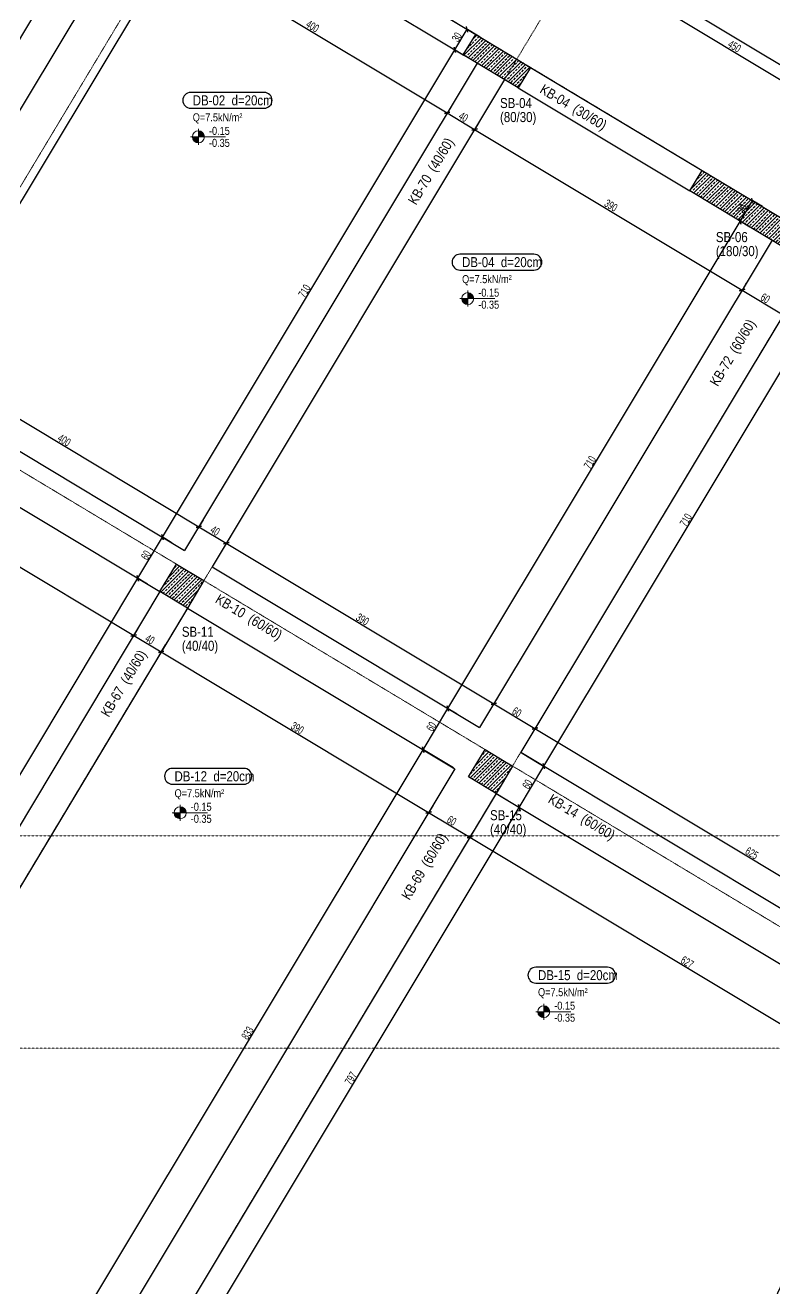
# Model space of a CAD drawing. Header units: millimetres. Extents: x -267 to 94375, y 6431 to 10838.
# Drawn here: x 62027 to 62964, y 7751 to 9330 of the extents above; entities that cross this region are included whole.
import ezdxf

# ---------------------------------------------------------------- set-up
doc = ezdxf.new("R2010")
doc.units = ezdxf.units.MM
doc.header["$LTSCALE"] = 0.0001
doc.linetypes.add('DASHED', pattern=[19.05, 12.7, -6.35])
for name, color, linetype, lineweight in [('AKS CIZGISI (BEYKENT)', 252, 'DASHED', 20), ('AKS OLCU (BEYKENT)', 200, 'Continuous', 20), ('DOSEME ISMI (BEYKENT)', 9, 'Continuous', 20), ('DOSEME PAFTA (BEYKENT)', 3, 'Continuous', 20), ('KIRIS (BEYKENT)', 2, 'Continuous', 30), ('KIRIS ISMI (BEYKENT)', 40, 'Continuous', 20), ('KOLON (BEYKENT)', 3, 'Continuous', 30), ('KOLON ISMI (BEYKENT)', 91, 'Continuous', 20), ('KOT CIZGI (BEYKENT)', 120, 'Continuous', 20), ('KOT YAZI (BEYKENT)', 7, 'Continuous', 20), ('OLCU (BEYKENT)', 14, 'Continuous', 20), ('TARAMA (BEYKENT)', 252, 'Continuous', 25), ('YAZI (BEYKENT)', 140, 'Continuous', 20)]:
    doc.layers.add(name, color=color, linetype=linetype, lineweight=lineweight)
doc.styles.add('DSMOLC-50', font='bahnschrift light condensed', dxfattribs={"width": 0.75, "height": 10})
doc.styles.add('KOT (BEYKENT)', font='')
doc.styles.add('YAZI (BEYKENT)', font='')
doc.styles.get('KOT (BEYKENT)').set_extended_font_data('Bahnschrift Light Condensed')
doc.styles.get('YAZI (BEYKENT)').set_extended_font_data('Bahnschrift Light Condensed')
doc.dimstyles.new('DSMOLC-50', dxfattribs={"dimtxt": 10, "dimasz": 5, "dimexe": 2, "dimexo": 2, "dimgap": 1, "dimtad": 1, "dimdec": 1, "dimrnd": 0.5, "dimzin": 12, "dimdsep": 46, "dimtxsty": 'DSMOLC-50', "dimblk": 'OBLIQUE', "dimblk1": 'OBLIQUE', "dimblk2": 'OBLIQUE', "dimcen": 0, "dimclrt": 7, "dimadec": 0, "dimazin": 0, "dimtfac": 1, "dimtdec": 4, "dimtix": 1, "dimtmove": 2, "dimatfit": 3, "dimfxl": 1, "dimtzin": 0, "dimarcsym": 0})
pattern_1 = [(45, (56234.0714, 6088.7264), (-4.4194174, 4.4194174), []), (45, (56238.491, 6088.7264), (-4.4194174, 4.4194174), [3.125, -1.5625])]

# ---------------------------------------------------------------- blocks, each defined once
blk = doc.blocks.new('_Oblique')
at = {"color": 0, "linetype": 'ByBlock', "lineweight": -2}
blk.add_line((-0.5, -0.5), (0.5, 0.5), dxfattribs=at)
blk = doc.blocks.new('*D1020')
at = {"layer": 'AKS OLCU (BEYKENT)', "color": 0, "lineweight": -2, "transparency": 16777216}
for p, q in [((62722.8, 9422.7), (62716.6, 9412.4)), ((62717.6, 9414.2), (63103.4, 9182.5)), ((63108.6, 9191.1), (63102.4, 9180.8))]:
    blk.add_line(p, q, dxfattribs=at)
at = {"layer": 'DEFPOINTS', "color": 0, "lineweight": -3, "transparency": 16777216}
for p in [(62723.8, 9424.4), (63109.6, 9192.8), (63103.4, 9182.5)]:
    blk.add_point(p, dxfattribs=at)
at = {"layer": 'AKS OLCU (BEYKENT)', "color": 0, "lineweight": -2, "transparency": 16777216, "xscale": 5, "yscale": 5, "zscale": 5}
for p, rotation in [((62717.6, 9414.2), 149.0195588067591), ((63103.4, 9182.5), 329.0195588067592)]:
    blk.add_blockref('_Oblique', p, dxfattribs=dict(at, rotation=rotation))
at = {"layer": 'AKS OLCU (BEYKENT)', "color": 7, "transparency": 16777216, "insert": (62913.7, 9303.6), "char_height": 10, "attachment_point": 5, "rotation": 329.0196, "style": 'DSMOLC-50'}
blk.add_mtext('450', dxfattribs=at)
blk = doc.blocks.new('*D1023')
at = {"layer": 'AKS OLCU (BEYKENT)', "color": 0, "lineweight": -2, "transparency": 16777216}
for p, q in [((61721.7, 10028.4), (61723.8, 10031.8)), ((61722.8, 10030.1), (64340.7, 8458.3)), ((64339.7, 8456.6), (64341.7, 8460))]:
    blk.add_line(p, q, dxfattribs=at)
at = {"layer": 'DEFPOINTS', "color": 0, "lineweight": -3, "transparency": 16777216}
for p in [(61720.7, 10026.7), (64338.6, 8454.9), (64340.7, 8458.3)]:
    blk.add_point(p, dxfattribs=at)
at = {"layer": 'AKS OLCU (BEYKENT)', "color": 0, "lineweight": -2, "transparency": 16777216, "xscale": 5, "yscale": 5, "zscale": 5}
for p, rotation in [((61722.8, 10030.1), 149.0195588067591), ((64340.7, 8458.3), 329.0195588067592)]:
    blk.add_blockref('_Oblique', p, dxfattribs=dict(at, rotation=rotation))
at = {"layer": 'AKS OLCU (BEYKENT)', "color": 7, "transparency": 16777216, "insert": (63034.9, 9249.5), "char_height": 10, "attachment_point": 5, "rotation": 329.0196, "style": 'DSMOLC-50'}
blk.add_mtext('3053.5', dxfattribs=at)
blk = doc.blocks.new('*D1246')
at = {"layer": 'DEFPOINTS', "color": 0, "transparency": 16777216}
for p in [(62217.9, 9436.6), (62554.6, 9220.4), (62560.8, 9230.7)]:
    blk.add_point(p, dxfattribs=at)
at = {"layer": 'OLCU (BEYKENT)', "color": 0, "lineweight": -2, "transparency": 16777216}
for p, q in [((62216.9, 9434.9), (62210.7, 9424.6)), ((62211.7, 9426.3), (62554.6, 9220.4)), ((62559.8, 9229), (62553.6, 9218.7))]:
    blk.add_line(p, q, dxfattribs=at)
at = {"layer": 'OLCU (BEYKENT)', "color": 0, "lineweight": -2, "transparency": 16777216, "xscale": 5, "yscale": 5, "zscale": 5}
for p, rotation in [((62211.7, 9426.3), 149.0196979856256), ((62554.6, 9220.4), 329.0196979856256)]:
    blk.add_blockref('_Oblique', p, dxfattribs=dict(at, rotation=rotation))
at = {"layer": 'OLCU (BEYKENT)', "color": 7, "transparency": 16777216, "insert": (62386.3, 9328.6), "char_height": 10, "attachment_point": 5, "rotation": 329.0197, "style": 'DSMOLC-50'}
blk.add_mtext('400', dxfattribs=at)
blk = doc.blocks.new('*D1247')
at = {"layer": 'DEFPOINTS', "color": 0, "transparency": 16777216}
for p in [(62560.8, 9230.7), (62595.1, 9210.1), (62588.9, 9199.8)]:
    blk.add_point(p, dxfattribs=at)
at = {"layer": 'OLCU (BEYKENT)', "color": 0, "lineweight": -2, "transparency": 16777216}
for p, q in [((62559.8, 9229), (62553.6, 9218.7)), ((62554.6, 9220.4), (62588.9, 9199.8)), ((62594.1, 9208.4), (62587.9, 9198.1))]:
    blk.add_line(p, q, dxfattribs=at)
at = {"layer": 'OLCU (BEYKENT)', "color": 0, "lineweight": -2, "transparency": 16777216, "xscale": 5, "yscale": 5, "zscale": 5}
for p, rotation in [((62554.6, 9220.4), 149.0196979856256), ((62588.9, 9199.8), 329.0196979856256)]:
    blk.add_blockref('_Oblique', p, dxfattribs=dict(at, rotation=rotation))
at = {"layer": 'OLCU (BEYKENT)', "color": 7, "transparency": 16777216, "insert": (62574.9, 9215.3), "char_height": 10, "attachment_point": 5, "rotation": 329.0197, "style": 'DSMOLC-50'}
blk.add_mtext('40', dxfattribs=at)
blk = doc.blocks.new('*D1248')
at = {"layer": 'DEFPOINTS', "color": 0, "transparency": 16777216}
for p in [(62595.1, 9210.1), (62923.3, 8999.1), (62929.5, 9009.3)]:
    blk.add_point(p, dxfattribs=at)
at = {"layer": 'OLCU (BEYKENT)', "color": 0, "lineweight": -2, "transparency": 16777216}
for p, q in [((62594.1, 9208.4), (62587.9, 9198.1)), ((62588.9, 9199.8), (62923.3, 8999.1)), ((62928.4, 9007.6), (62922.3, 8997.3))]:
    blk.add_line(p, q, dxfattribs=at)
at = {"layer": 'OLCU (BEYKENT)', "color": 0, "lineweight": -2, "transparency": 16777216, "xscale": 5, "yscale": 5, "zscale": 5}
for p, rotation in [((62588.9, 9199.8), 149.0196979856256), ((62923.3, 8999.1), 329.0196979856256)]:
    blk.add_blockref('_Oblique', p, dxfattribs=dict(at, rotation=rotation))
at = {"layer": 'OLCU (BEYKENT)', "color": 7, "transparency": 16777216, "insert": (62759.3, 9104.7), "char_height": 10, "attachment_point": 5, "rotation": 329.0197, "style": 'DSMOLC-50'}
blk.add_mtext('390', dxfattribs=at)
blk = doc.blocks.new('*D1249')
at = {"layer": 'DEFPOINTS', "color": 0, "transparency": 16777216}
for p in [(62929.5, 9009.3), (62974.7, 8968.2), (62980.9, 8978.5)]:
    blk.add_point(p, dxfattribs=at)
at = {"layer": 'OLCU (BEYKENT)', "color": 0, "lineweight": -2, "transparency": 16777216}
for p, q in [((62928.4, 9007.6), (62922.3, 8997.3)), ((62923.3, 8999.1), (62974.7, 8968.2)), ((62979.9, 8976.7), (62973.7, 8966.4))]:
    blk.add_line(p, q, dxfattribs=at)
at = {"layer": 'OLCU (BEYKENT)', "color": 0, "lineweight": -2, "transparency": 16777216, "xscale": 5, "yscale": 5, "zscale": 5}
for p, rotation in [((62923.3, 8999.1), 149.0196979856256), ((62974.7, 8968.2), 329.0196979856256)]:
    blk.add_blockref('_Oblique', p, dxfattribs=dict(at, rotation=rotation))
at = {"layer": 'OLCU (BEYKENT)', "color": 7, "transparency": 16777216, "insert": (62952.2, 8988.8), "char_height": 10, "attachment_point": 5, "rotation": 329.0197, "style": 'DSMOLC-50'}
blk.add_mtext('60', dxfattribs=at)
blk = doc.blocks.new('*D1256')
at = {"layer": 'DEFPOINTS', "color": 0, "transparency": 16777216}
for p in [(61907.4, 8919.5), (62244.2, 8703.3), (62250.4, 8713.6)]:
    blk.add_point(p, dxfattribs=at)
at = {"layer": 'OLCU (BEYKENT)', "color": 0, "lineweight": -2, "transparency": 16777216}
for p, q in [((61906.4, 8917.8), (61900.2, 8907.5)), ((61901.3, 8909.2), (62244.2, 8703.3)), ((62249.4, 8711.9), (62243.2, 8701.6))]:
    blk.add_line(p, q, dxfattribs=at)
at = {"layer": 'OLCU (BEYKENT)', "color": 0, "lineweight": -2, "transparency": 16777216, "xscale": 5, "yscale": 5, "zscale": 5}
for p, rotation in [((61901.3, 8909.2), 149.0196016528727), ((62244.2, 8703.3), 329.0196016528727)]:
    blk.add_blockref('_Oblique', p, dxfattribs=dict(at, rotation=rotation))
at = {"layer": 'OLCU (BEYKENT)', "color": 7, "transparency": 16777216, "insert": (62075.9, 8811.5), "char_height": 10, "attachment_point": 5, "rotation": 329.0196, "style": 'DSMOLC-50'}
blk.add_mtext('400', dxfattribs=at)
blk = doc.blocks.new('*D1257')
at = {"layer": 'DEFPOINTS', "color": 0, "transparency": 16777216}
for p in [(62250.4, 8713.6), (62278.5, 8682.8), (62284.7, 8693)]:
    blk.add_point(p, dxfattribs=at)
at = {"layer": 'OLCU (BEYKENT)', "color": 0, "lineweight": -2, "transparency": 16777216}
for p, q in [((62249.4, 8711.9), (62243.2, 8701.6)), ((62244.2, 8703.3), (62278.5, 8682.8)), ((62283.6, 8691.3), (62277.5, 8681))]:
    blk.add_line(p, q, dxfattribs=at)
at = {"layer": 'OLCU (BEYKENT)', "color": 0, "lineweight": -2, "transparency": 16777216, "xscale": 5, "yscale": 5, "zscale": 5}
for p, rotation in [((62244.2, 8703.3), 149.0196016528727), ((62278.5, 8682.8), 329.0196016528727)]:
    blk.add_blockref('_Oblique', p, dxfattribs=dict(at, rotation=rotation))
at = {"layer": 'OLCU (BEYKENT)', "color": 7, "transparency": 16777216, "insert": (62264.5, 8698.3), "char_height": 10, "attachment_point": 5, "rotation": 329.0196, "style": 'DSMOLC-50'}
blk.add_mtext('40', dxfattribs=at)
blk = doc.blocks.new('*D1258')
at = {"layer": 'DEFPOINTS', "color": 0, "transparency": 16777216}
for p in [(62284.7, 8693), (62612.9, 8482), (62619, 8492.3)]:
    blk.add_point(p, dxfattribs=at)
at = {"layer": 'OLCU (BEYKENT)', "color": 0, "lineweight": -2, "transparency": 16777216}
for p, q in [((62283.6, 8691.3), (62277.5, 8681)), ((62278.5, 8682.8), (62612.9, 8482)), ((62618, 8490.6), (62611.8, 8480.3))]:
    blk.add_line(p, q, dxfattribs=at)
at = {"layer": 'OLCU (BEYKENT)', "color": 0, "lineweight": -2, "transparency": 16777216, "xscale": 5, "yscale": 5, "zscale": 5}
for p, rotation in [((62278.5, 8682.8), 149.0196016528727), ((62612.9, 8482), 329.0196016528727)]:
    blk.add_blockref('_Oblique', p, dxfattribs=dict(at, rotation=rotation))
at = {"layer": 'OLCU (BEYKENT)', "color": 7, "transparency": 16777216, "insert": (62448.8, 8587.6), "char_height": 10, "attachment_point": 5, "rotation": 329.0196, "style": 'DSMOLC-50'}
blk.add_mtext('390', dxfattribs=at)
blk = doc.blocks.new('*D1259')
at = {"layer": 'DEFPOINTS', "color": 0, "transparency": 16777216}
for p in [(62619, 8492.3), (62670.5, 8461.4), (62664.3, 8451.1)]:
    blk.add_point(p, dxfattribs=at)
at = {"layer": 'OLCU (BEYKENT)', "color": 0, "lineweight": -2, "transparency": 16777216}
for p, q in [((62618, 8490.6), (62611.8, 8480.3)), ((62612.9, 8482), (62664.3, 8451.1)), ((62669.5, 8459.7), (62663.3, 8449.4))]:
    blk.add_line(p, q, dxfattribs=at)
at = {"layer": 'OLCU (BEYKENT)', "color": 0, "lineweight": -2, "transparency": 16777216, "xscale": 5, "yscale": 5, "zscale": 5}
for p, rotation in [((62612.9, 8482), 149.0196016528727), ((62664.3, 8451.1), 329.0196016528727)]:
    blk.add_blockref('_Oblique', p, dxfattribs=dict(at, rotation=rotation))
at = {"layer": 'OLCU (BEYKENT)', "color": 7, "transparency": 16777216, "insert": (62641.7, 8471.8), "char_height": 10, "attachment_point": 5, "rotation": 329.0196, "style": 'DSMOLC-50'}
blk.add_mtext('60', dxfattribs=at)
blk = doc.blocks.new('*D1260')
at = {"layer": 'DEFPOINTS', "color": 0, "transparency": 16777216}
for p in [(62670.5, 8461.4), (63206.3, 8139.7), (63200.1, 8129.4)]:
    blk.add_point(p, dxfattribs=at)
at = {"layer": 'OLCU (BEYKENT)', "color": 0, "lineweight": -2, "transparency": 16777216}
for p, q in [((62669.5, 8459.7), (62663.3, 8449.4)), ((62664.3, 8451.1), (63200.1, 8129.4)), ((63205.3, 8138), (63199.1, 8127.7))]:
    blk.add_line(p, q, dxfattribs=at)
at = {"layer": 'OLCU (BEYKENT)', "color": 0, "lineweight": -2, "transparency": 16777216, "xscale": 5, "yscale": 5, "zscale": 5}
for p, rotation in [((62664.3, 8451.1), 149.0196016528727), ((63200.1, 8129.4), 329.0196016528727)]:
    blk.add_blockref('_Oblique', p, dxfattribs=dict(at, rotation=rotation))
at = {"layer": 'OLCU (BEYKENT)', "color": 7, "transparency": 16777216, "insert": (62935.4, 8295.5), "char_height": 10, "attachment_point": 5, "rotation": 329.0196, "style": 'DSMOLC-50'}
blk.add_mtext('625', dxfattribs=at)
blk = doc.blocks.new('*D1264')
at = {"layer": 'DEFPOINTS', "color": 0, "transparency": 16777216}
for p in [(61826, 8783.8), (62168.9, 8577.9), (62162.7, 8567.6)]:
    blk.add_point(p, dxfattribs=at)
at = {"layer": 'OLCU (BEYKENT)', "color": 0, "lineweight": -2, "transparency": 16777216}
for p, q in [((61824.9, 8782.1), (61818.7, 8771.8)), ((61819.8, 8773.5), (62162.7, 8567.6)), ((62167.9, 8576.2), (62161.7, 8565.9))]:
    blk.add_line(p, q, dxfattribs=at)
at = {"layer": 'OLCU (BEYKENT)', "color": 0, "lineweight": -2, "transparency": 16777216, "xscale": 5, "yscale": 5, "zscale": 5}
for p, rotation in [((61819.8, 8773.5), 149.0196979856256), ((62162.7, 8567.6), 329.0196979856256)]:
    blk.add_blockref('_Oblique', p, dxfattribs=dict(at, rotation=rotation))
at = {"layer": 'OLCU (BEYKENT)', "color": 7, "transparency": 16777216, "insert": (61994.4, 8675.8), "char_height": 10, "attachment_point": 5, "rotation": 329.0197, "style": 'DSMOLC-50'}
blk.add_mtext('400', dxfattribs=at)
blk = doc.blocks.new('*D1265')
at = {"layer": 'DEFPOINTS', "color": 0, "transparency": 16777216}
for p in [(62168.9, 8577.9), (62203.2, 8557.3), (62197, 8547)]:
    blk.add_point(p, dxfattribs=at)
at = {"layer": 'OLCU (BEYKENT)', "color": 0, "lineweight": -2, "transparency": 16777216}
for p, q in [((62167.9, 8576.2), (62161.7, 8565.9)), ((62162.7, 8567.6), (62197, 8547)), ((62202.2, 8555.6), (62196, 8545.3))]:
    blk.add_line(p, q, dxfattribs=at)
at = {"layer": 'OLCU (BEYKENT)', "color": 0, "lineweight": -2, "transparency": 16777216, "xscale": 5, "yscale": 5, "zscale": 5}
for p, rotation in [((62162.7, 8567.6), 149.0196979856256), ((62197, 8547), 329.0196979856256)]:
    blk.add_blockref('_Oblique', p, dxfattribs=dict(at, rotation=rotation))
at = {"layer": 'OLCU (BEYKENT)', "color": 7, "transparency": 16777216, "insert": (62183, 8562.6), "char_height": 10, "attachment_point": 5, "rotation": 329.0197, "style": 'DSMOLC-50'}
blk.add_mtext('40', dxfattribs=at)
blk = doc.blocks.new('*D1266')
at = {"layer": 'DEFPOINTS', "color": 0, "transparency": 16777216}
for p in [(62203.2, 8557.3), (62537.6, 8356.6), (62531.4, 8346.3)]:
    blk.add_point(p, dxfattribs=at)
at = {"layer": 'OLCU (BEYKENT)', "color": 0, "lineweight": -2, "transparency": 16777216}
for p, q in [((62202.2, 8555.6), (62196, 8545.3)), ((62197, 8547), (62531.4, 8346.3)), ((62536.5, 8354.8), (62530.3, 8344.6))]:
    blk.add_line(p, q, dxfattribs=at)
at = {"layer": 'OLCU (BEYKENT)', "color": 0, "lineweight": -2, "transparency": 16777216, "xscale": 5, "yscale": 5, "zscale": 5}
for p, rotation in [((62197, 8547), 149.0196979856256), ((62531.4, 8346.3), 329.0196979856256)]:
    blk.add_blockref('_Oblique', p, dxfattribs=dict(at, rotation=rotation))
at = {"layer": 'OLCU (BEYKENT)', "color": 7, "transparency": 16777216, "insert": (62367.3, 8451.9), "char_height": 10, "attachment_point": 5, "rotation": 329.0197, "style": 'DSMOLC-50'}
blk.add_mtext('390', dxfattribs=at)
blk = doc.blocks.new('*D1267')
at = {"layer": 'DEFPOINTS', "color": 0, "transparency": 16777216}
for p in [(62537.6, 8356.6), (62589, 8325.7), (62582.8, 8315.4)]:
    blk.add_point(p, dxfattribs=at)
at = {"layer": 'OLCU (BEYKENT)', "color": 0, "lineweight": -2, "transparency": 16777216}
for p, q in [((62536.5, 8354.8), (62530.3, 8344.6)), ((62531.4, 8346.3), (62582.8, 8315.4)), ((62588, 8324), (62581.8, 8313.7))]:
    blk.add_line(p, q, dxfattribs=at)
at = {"layer": 'OLCU (BEYKENT)', "color": 0, "lineweight": -2, "transparency": 16777216, "xscale": 5, "yscale": 5, "zscale": 5}
for p, rotation in [((62531.4, 8346.3), 149.0196979856256), ((62582.8, 8315.4), 329.0196979856256)]:
    blk.add_blockref('_Oblique', p, dxfattribs=dict(at, rotation=rotation))
at = {"layer": 'OLCU (BEYKENT)', "color": 7, "transparency": 16777216, "insert": (62560.2, 8336.1), "char_height": 10, "attachment_point": 5, "rotation": 329.0197, "style": 'DSMOLC-50'}
blk.add_mtext('60', dxfattribs=at)
blk = doc.blocks.new('*D1268')
at = {"layer": 'DEFPOINTS', "color": 0, "transparency": 16777216}
for p in [(62589, 8325.7), (63153.1, 8047.4), (63120.3, 7992.7)]:
    blk.add_point(p, dxfattribs=at)
at = {"layer": 'OLCU (BEYKENT)', "color": 0, "lineweight": -2, "transparency": 16777216}
for p, q in [((62588, 8324), (62581.8, 8313.7)), ((62582.8, 8315.4), (63120.3, 7992.7)), ((63152.1, 8045.7), (63119.2, 7991))]:
    blk.add_line(p, q, dxfattribs=at)
at = {"layer": 'OLCU (BEYKENT)', "color": 0, "lineweight": -2, "transparency": 16777216, "xscale": 5, "yscale": 5, "zscale": 5}
for p, rotation in [((62582.8, 8315.4), 149.0196979856256), ((63120.3, 7992.7), 329.0196979856256)]:
    blk.add_blockref('_Oblique', p, dxfattribs=dict(at, rotation=rotation))
at = {"layer": 'OLCU (BEYKENT)', "color": 7, "transparency": 16777216, "insert": (62854.7, 8159.3), "char_height": 10, "attachment_point": 5, "rotation": 329.0197, "style": 'DSMOLC-50'}
blk.add_mtext('627', dxfattribs=at)
blk = doc.blocks.new('*D1342')
at = {"layer": 'DEFPOINTS', "color": 0, "transparency": 16777216}
for p in [(62158.4, 9542.7), (62173.8, 9533.5), (61832.1, 8910.5)]:
    blk.add_point(p, dxfattribs=at)
at = {"layer": 'OLCU (BEYKENT)', "color": 0, "lineweight": -2, "transparency": 16777216}
for p, q in [((61793, 8934), (62158.4, 9542.7)), ((62172.1, 9534.5), (62156.7, 9543.8)), ((61830.3, 8911.6), (61791.2, 8935))]:
    blk.add_line(p, q, dxfattribs=at)
at = {"layer": 'OLCU (BEYKENT)', "color": 0, "lineweight": -2, "transparency": 16777216, "xscale": 5, "yscale": 5, "zscale": 5}
for p, rotation in [((62158.4, 9542.7), 59.01954552433872), ((61793, 8934), 239.0195455243387)]:
    blk.add_blockref('_Oblique', p, dxfattribs=dict(at, rotation=rotation))
at = {"layer": 'OLCU (BEYKENT)', "color": 7, "transparency": 16777216, "insert": (61970.5, 9241.5), "char_height": 10, "attachment_point": 5, "rotation": 59.0195, "style": 'DSMOLC-50'}
blk.add_mtext('710', dxfattribs=at)
blk = doc.blocks.new('*D1351')
at = {"layer": 'DEFPOINTS', "color": 0, "transparency": 16777216}
for p in [(62167.9, 8638.9), (62181.8, 8630.6), (61811.2, 8013.3)]:
    blk.add_point(p, dxfattribs=at)
at = {"layer": 'OLCU (BEYKENT)', "color": 0, "lineweight": -2, "transparency": 16777216}
for p, q in [((61797.2, 8021.6), (62167.9, 8638.9)), ((62180.1, 8631.6), (62166.1, 8640)), ((61809.5, 8014.3), (61795.5, 8022.7))]:
    blk.add_line(p, q, dxfattribs=at)
at = {"layer": 'OLCU (BEYKENT)', "color": 0, "lineweight": -2, "transparency": 16777216, "xscale": 5, "yscale": 5, "zscale": 5}
for p, rotation in [((62167.9, 8638.9), 59.02021045145247), ((61797.2, 8021.6), 239.0202104514525)]:
    blk.add_blockref('_Oblique', p, dxfattribs=dict(at, rotation=rotation))
at = {"layer": 'OLCU (BEYKENT)', "color": 7, "transparency": 16777216, "insert": (61977.3, 8333.4), "char_height": 10, "attachment_point": 5, "rotation": 59.0202, "style": 'DSMOLC-50'}
blk.add_mtext('720', dxfattribs=at)
blk = doc.blocks.new('*D1352')
at = {"layer": 'DEFPOINTS', "color": 0, "transparency": 16777216}
for p in [(62198.7, 8690.4), (62212.7, 8682), (62181.8, 8630.6)]:
    blk.add_point(p, dxfattribs=at)
at = {"layer": 'OLCU (BEYKENT)', "color": 0, "lineweight": -2, "transparency": 16777216}
for p, q in [((62167.9, 8638.9), (62198.7, 8690.4)), ((62211, 8683), (62197, 8691.4)), ((62180.1, 8631.6), (62166.1, 8640))]:
    blk.add_line(p, q, dxfattribs=at)
at = {"layer": 'OLCU (BEYKENT)', "color": 0, "lineweight": -2, "transparency": 16777216, "xscale": 5, "yscale": 5, "zscale": 5}
for p, rotation in [((62198.7, 8690.4), 59.02021045145247), ((62167.9, 8638.9), 239.0202104514525)]:
    blk.add_blockref('_Oblique', p, dxfattribs=dict(at, rotation=rotation))
at = {"layer": 'OLCU (BEYKENT)', "color": 7, "transparency": 16777216, "insert": (62178.1, 8667.8), "char_height": 10, "attachment_point": 5, "rotation": 59.0202, "style": 'DSMOLC-50'}
blk.add_mtext('60', dxfattribs=at)
blk = doc.blocks.new('*D1353')
at = {"layer": 'DEFPOINTS', "color": 0, "transparency": 16777216}
for p in [(62564.2, 9299.1), (62578.2, 9290.7), (62212.7, 8682)]:
    blk.add_point(p, dxfattribs=at)
at = {"layer": 'OLCU (BEYKENT)', "color": 0, "lineweight": -2, "transparency": 16777216}
for p, q in [((62198.7, 8690.4), (62564.2, 9299.1)), ((62576.4, 9291.8), (62562.5, 9300.1)), ((62211, 8683), (62197, 8691.4))]:
    blk.add_line(p, q, dxfattribs=at)
at = {"layer": 'OLCU (BEYKENT)', "color": 0, "lineweight": -2, "transparency": 16777216, "xscale": 5, "yscale": 5, "zscale": 5}
for p, rotation in [((62564.2, 9299.1), 59.02021045145247), ((62198.7, 8690.4), 239.0202104514525)]:
    blk.add_blockref('_Oblique', p, dxfattribs=dict(at, rotation=rotation))
at = {"layer": 'OLCU (BEYKENT)', "color": 7, "transparency": 16777216, "insert": (62376.2, 8997.9), "char_height": 10, "attachment_point": 5, "rotation": 59.0202, "style": 'DSMOLC-50'}
blk.add_mtext('710', dxfattribs=at)
blk = doc.blocks.new('*D1354')
at = {"layer": 'DEFPOINTS', "color": 0, "transparency": 16777216}
for p in [(62579.6, 9324.8), (62597.5, 9314.1), (62578.2, 9290.7)]:
    blk.add_point(p, dxfattribs=at)
at = {"layer": 'OLCU (BEYKENT)', "color": 0, "lineweight": -2, "transparency": 16777216}
for p, q in [((62564.2, 9299.1), (62579.6, 9324.8)), ((62595.8, 9315.1), (62577.9, 9325.9)), ((62576.4, 9291.8), (62562.5, 9300.1))]:
    blk.add_line(p, q, dxfattribs=at)
at = {"layer": 'OLCU (BEYKENT)', "color": 0, "lineweight": -2, "transparency": 16777216, "xscale": 5, "yscale": 5, "zscale": 5}
for p, rotation in [((62579.6, 9324.8), 59.02021045145247), ((62564.2, 9299.1), 239.0202104514525)]:
    blk.add_blockref('_Oblique', p, dxfattribs=dict(at, rotation=rotation))
at = {"layer": 'OLCU (BEYKENT)', "color": 7, "transparency": 16777216, "insert": (62566.7, 9315.1), "char_height": 10, "attachment_point": 5, "rotation": 59.0202, "style": 'DSMOLC-50'}
blk.add_mtext('30', dxfattribs=at)
blk = doc.blocks.new('*D1355')
at = {"layer": 'DEFPOINTS', "color": 0, "transparency": 16777216}
for p in [(62524.6, 8424.8), (62564.2, 8401), (62135.4, 7686.8)]:
    blk.add_point(p, dxfattribs=at)
at = {"layer": 'OLCU (BEYKENT)', "color": 0, "lineweight": -2, "transparency": 16777216}
for p, q in [((62095.8, 7710.5), (62524.6, 8424.8)), ((62562.5, 8402), (62522.9, 8425.8)), ((62133.7, 7687.8), (62094.1, 7711.6))]:
    blk.add_line(p, q, dxfattribs=at)
at = {"layer": 'OLCU (BEYKENT)', "color": 0, "lineweight": -2, "transparency": 16777216, "xscale": 5, "yscale": 5, "zscale": 5}
for p, rotation in [((62524.6, 8424.8), 59.02211581398381), ((62095.8, 7710.5), 239.0221158139838)]:
    blk.add_blockref('_Oblique', p, dxfattribs=dict(at, rotation=rotation))
at = {"layer": 'OLCU (BEYKENT)', "color": 7, "transparency": 16777216, "insert": (62305, 8070.8), "char_height": 10, "attachment_point": 5, "rotation": 59.0221, "style": 'DSMOLC-50'}
blk.add_mtext('833', dxfattribs=at)
blk = doc.blocks.new('*D1356')
at = {"layer": 'DEFPOINTS', "color": 0, "transparency": 16777216}
for p in [(62555.5, 8476.2), (62568.8, 8468.2), (62564.2, 8401)]:
    blk.add_point(p, dxfattribs=at)
at = {"layer": 'OLCU (BEYKENT)', "color": 0, "lineweight": -2, "transparency": 16777216}
for p, q in [((62567.1, 8469.2), (62553.8, 8477.2)), ((62524.6, 8424.8), (62555.5, 8476.2)), ((62562.5, 8402), (62522.9, 8425.8))]:
    blk.add_line(p, q, dxfattribs=at)
at = {"layer": 'OLCU (BEYKENT)', "color": 0, "lineweight": -2, "transparency": 16777216, "xscale": 5, "yscale": 5, "zscale": 5}
for p, rotation in [((62555.5, 8476.2), 59.02211581398377), ((62524.6, 8424.8), 239.0221158139838)]:
    blk.add_blockref('_Oblique', p, dxfattribs=dict(at, rotation=rotation))
at = {"layer": 'OLCU (BEYKENT)', "color": 7, "transparency": 16777216, "insert": (62534.8, 8453.6), "char_height": 10, "attachment_point": 5, "rotation": 59.0221, "style": 'DSMOLC-50'}
blk.add_mtext('60', dxfattribs=at)
blk = doc.blocks.new('*D1357')
at = {"layer": 'DEFPOINTS', "color": 0, "transparency": 16777216}
for p in [(62920.9, 9084.9), (62934.8, 9076.6), (62568.8, 8468.2)]:
    blk.add_point(p, dxfattribs=at)
at = {"layer": 'OLCU (BEYKENT)', "color": 0, "lineweight": -2, "transparency": 16777216}
for p, q in [((62555.5, 8476.2), (62920.9, 9084.9)), ((62933.1, 9077.6), (62919.2, 9086)), ((62567.1, 8469.2), (62553.8, 8477.2))]:
    blk.add_line(p, q, dxfattribs=at)
at = {"layer": 'OLCU (BEYKENT)', "color": 0, "lineweight": -2, "transparency": 16777216, "xscale": 5, "yscale": 5, "zscale": 5}
for p, rotation in [((62920.9, 9084.9), 59.02211581398377), ((62555.5, 8476.2), 239.0221158139838)]:
    blk.add_blockref('_Oblique', p, dxfattribs=dict(at, rotation=rotation))
at = {"layer": 'OLCU (BEYKENT)', "color": 7, "transparency": 16777216, "insert": (62733, 8783.7), "char_height": 10, "attachment_point": 5, "rotation": 59.0221, "style": 'DSMOLC-50'}
blk.add_mtext('710', dxfattribs=at)
blk = doc.blocks.new('*D1358')
at = {"layer": 'DEFPOINTS', "color": 0, "transparency": 16777216}
for p in [(62936.4, 9110.6), (62950.3, 9102.3), (62934.8, 9076.6)]:
    blk.add_point(p, dxfattribs=at)
at = {"layer": 'OLCU (BEYKENT)', "color": 0, "lineweight": -2, "transparency": 16777216}
for p, q in [((62920.9, 9084.9), (62936.4, 9110.6)), ((62948.6, 9103.3), (62934.7, 9111.7)), ((62933.1, 9077.6), (62919.2, 9086))]:
    blk.add_line(p, q, dxfattribs=at)
at = {"layer": 'OLCU (BEYKENT)', "color": 0, "lineweight": -2, "transparency": 16777216, "xscale": 5, "yscale": 5, "zscale": 5}
for p, rotation in [((62936.4, 9110.6), 59.02211581398377), ((62920.9, 9084.9), 239.0221158139838)]:
    blk.add_blockref('_Oblique', p, dxfattribs=dict(at, rotation=rotation))
at = {"layer": 'OLCU (BEYKENT)', "color": 7, "transparency": 16777216, "insert": (62923.4, 9100.9), "char_height": 10, "attachment_point": 5, "rotation": 59.0221, "style": 'DSMOLC-50'}
blk.add_mtext('30', dxfattribs=at)
blk = doc.blocks.new('*D1359')
at = {"layer": 'DEFPOINTS', "color": 0, "transparency": 16777216}
for p in [(62615.6, 8370.1), (62644.6, 8352.7), (62205.4, 7686.8)]:
    blk.add_point(p, dxfattribs=at)
at = {"layer": 'OLCU (BEYKENT)', "color": 0, "lineweight": -2, "transparency": 16777216}
for p, q in [((62617.4, 8369.1), (62646.3, 8351.7)), ((62234.3, 7669.4), (62644.6, 8352.7)), ((62207.1, 7685.7), (62236, 7668.4))]:
    blk.add_line(p, q, dxfattribs=at)
at = {"layer": 'OLCU (BEYKENT)', "color": 0, "lineweight": -2, "transparency": 16777216, "xscale": 5, "yscale": 5, "zscale": 5}
for p, rotation in [((62644.6, 8352.7), 59.02039651982018), ((62234.3, 7669.4), 239.0203965198202)]:
    blk.add_blockref('_Oblique', p, dxfattribs=dict(at, rotation=rotation))
at = {"layer": 'OLCU (BEYKENT)', "color": 7, "transparency": 16777216, "insert": (62434.2, 8014.2), "char_height": 10, "attachment_point": 5, "rotation": 59.0204, "style": 'DSMOLC-50'}
blk.add_mtext('797', dxfattribs=at)
blk = doc.blocks.new('*D1360')
at = {"layer": 'DEFPOINTS', "color": 0, "transparency": 16777216}
for p in [(62646.5, 8421.5), (62675.4, 8404.2), (62615.6, 8370.1)]:
    blk.add_point(p, dxfattribs=at)
at = {"layer": 'OLCU (BEYKENT)', "color": 0, "lineweight": -2, "transparency": 16777216}
for p, q in [((62648.3, 8420.5), (62677.2, 8403.1)), ((62644.6, 8352.7), (62675.4, 8404.2)), ((62617.4, 8369.1), (62646.3, 8351.7))]:
    blk.add_line(p, q, dxfattribs=at)
at = {"layer": 'OLCU (BEYKENT)', "color": 0, "lineweight": -2, "transparency": 16777216, "xscale": 5, "yscale": 5, "zscale": 5}
for p, rotation in [((62675.4, 8404.2), 59.02039651982017), ((62644.6, 8352.7), 239.0203965198202)]:
    blk.add_blockref('_Oblique', p, dxfattribs=dict(at, rotation=rotation))
at = {"layer": 'OLCU (BEYKENT)', "color": 7, "transparency": 16777216, "insert": (62654.8, 8381.6), "char_height": 10, "attachment_point": 5, "rotation": 59.0204, "style": 'DSMOLC-50'}
blk.add_mtext('60', dxfattribs=at)
blk = doc.blocks.new('*D1361')
at = {"layer": 'DEFPOINTS', "color": 0, "transparency": 16777216}
for p in [(63019.4, 9025.8), (63040.9, 9012.9), (62646.5, 8421.5)]:
    blk.add_point(p, dxfattribs=at)
at = {"layer": 'OLCU (BEYKENT)', "color": 0, "lineweight": -2, "transparency": 16777216}
for p, q in [((63021.1, 9024.8), (63042.6, 9011.9)), ((62675.4, 8404.2), (63040.9, 9012.9)), ((62648.3, 8420.5), (62677.2, 8403.1))]:
    blk.add_line(p, q, dxfattribs=at)
at = {"layer": 'OLCU (BEYKENT)', "color": 0, "lineweight": -2, "transparency": 16777216, "xscale": 5, "yscale": 5, "zscale": 5}
for p, rotation in [((63040.9, 9012.9), 59.02039651982017), ((62675.4, 8404.2), 239.0203965198202)]:
    blk.add_blockref('_Oblique', p, dxfattribs=dict(at, rotation=rotation))
at = {"layer": 'OLCU (BEYKENT)', "color": 7, "transparency": 16777216, "insert": (62852.9, 8711.7), "char_height": 10, "attachment_point": 5, "rotation": 59.0204, "style": 'DSMOLC-50'}
blk.add_mtext('710', dxfattribs=at)
blk = doc.blocks.new('*D1363')
at = {"layer": 'DEFPOINTS', "color": 0, "transparency": 16777216}
for p in [(63117.7, 8064.1), (63153.1, 8047.4), (62983.1, 7686.8)]:
    blk.add_point(p, dxfattribs=at)
at = {"layer": 'OLCU (BEYKENT)', "color": 0, "lineweight": -2, "transparency": 16777216}
for p, q in [((62947.6, 7703.5), (63117.7, 8064.1)), ((63151.3, 8048.3), (63115.9, 8065)), ((62981.3, 7687.6), (62945.8, 7704.3))]:
    blk.add_line(p, q, dxfattribs=at)
at = {"layer": 'OLCU (BEYKENT)', "color": 0, "lineweight": -2, "transparency": 16777216, "xscale": 5, "yscale": 5, "zscale": 5}
for p, rotation in [((63117.7, 8064.1), 64.75494666586224), ((62947.6, 7703.5), 244.7549466658623)]:
    blk.add_blockref('_Oblique', p, dxfattribs=dict(at, rotation=rotation))
at = {"layer": 'OLCU (BEYKENT)', "color": 7, "transparency": 16777216, "insert": (63027.1, 7886.4), "char_height": 10, "attachment_point": 5, "rotation": 64.7549, "style": 'DSMOLC-50'}
blk.add_mtext('398.5', dxfattribs=at)

msp = doc.modelspace()

# ---------------------------------------------------------------- hatches: boundary and pattern name
at = {"layer": 'KOT CIZGI (BEYKENT)'}
h = msp.add_hatch(color=256, dxfattribs=at)
h.dxf.hatch_style = 1
h.paths.add_polyline_path([(62243.62, 9190.45), (62236.12, 9190.45, 0.4142136), (62243.62, 9182.95)])
h = msp.add_hatch(color=256, dxfattribs=at)
h.dxf.hatch_style = 1
h.paths.add_polyline_path([(62243.62, 9197.95), (62243.62, 9190.45), (62251.12, 9190.45, 0.4142136)])
h = msp.add_hatch(color=256, dxfattribs=at)
h.dxf.hatch_style = 1
h.paths.add_polyline_path([(62580.27, 8988.33), (62572.77, 8988.33, 0.4142136), (62580.27, 8980.83)])
h = msp.add_hatch(color=256, dxfattribs=at)
h.dxf.hatch_style = 1
h.paths.add_polyline_path([(62580.27, 8995.83), (62580.27, 8988.33), (62587.77, 8988.33, 0.4142136)])
h = msp.add_hatch(color=256, dxfattribs=at)
h.dxf.hatch_style = 1
h.paths.add_polyline_path([(62220.85, 8353.48), (62220.85, 8345.98), (62228.35, 8345.98, 0.4142136)])
h = msp.add_hatch(color=256, dxfattribs=at)
h.dxf.hatch_style = 1
h.paths.add_polyline_path([(62220.85, 8345.98), (62213.35, 8345.98, 0.4142136), (62220.85, 8338.48)])
h = msp.add_hatch(color=256, dxfattribs=at)
h.dxf.hatch_style = 1
h.paths.add_polyline_path([(62675.21, 8104.95), (62675.21, 8097.45), (62682.71, 8097.45, 0.4142136)])
h = msp.add_hatch(color=256, dxfattribs=at)
h.dxf.hatch_style = 1
h.paths.add_polyline_path([(62675.21, 8097.45), (62667.71, 8097.45, 0.4142136), (62675.21, 8089.95)])
at = {"layer": 'TARAMA (BEYKENT)'}
h = msp.add_hatch(dxfattribs=at)
h.set_pattern_fill('ANSI33', color=256, style=0, pattern_type=0)
h.set_pattern_definition(pattern_1)
h.paths.add_polyline_path([(62590.21, 9318.48), (62658.79, 9277.3), (62643.35, 9251.58), (62574.76, 9292.76)], flags=0)
h = msp.add_hatch(dxfattribs=at)
h.set_pattern_fill('ANSI33', color=256, style=0, pattern_type=0)
h.set_pattern_definition(pattern_1)
h.paths.add_polyline_path([(62873.13, 9148.62), (63027.45, 9055.96), (63012.01, 9030.24), (62857.69, 9122.89)], flags=0)
h = msp.add_hatch(dxfattribs=at)
h.set_pattern_fill('ANSI33', color=256, style=0, pattern_type=0)
h.set_pattern_definition(pattern_1)
h.paths.add_polyline_path([(62216.15, 8656.61), (62250.44, 8636.02), (62229.85, 8601.72), (62195.56, 8622.31)], flags=0)
h = msp.add_hatch(dxfattribs=at)
h.set_pattern_fill('ANSI33', color=256, style=0, pattern_type=0)
h.set_pattern_definition(pattern_1)
h.paths.add_polyline_path([(62601.94, 8424.98), (62636.24, 8404.39), (62615.65, 8370.09), (62581.35, 8390.68)], flags=0)

# ---------------------------------------------------------------- linework, layer by layer
at = {"layer": 'AKS CIZGISI (BEYKENT)'}
for p, q in [((61467.08, 9992.77), (64256.03, 8318.33)), ((62358.79, 9690.7), (61233.29, 7816.1)), ((62744.6, 9459.07), (61721.22, 7754.56)), ((61075.88, 9341.19), (63360.47, 7969.59)), ((63130.4, 9227.43), (62267.18, 7789.68)), ((60648, 8317.3), (64471.03, 8317.3)), ((58588.02, 8051.77), (64471.03, 8051.77))]:
    msp.add_line(p, q, dxfattribs=at)
at = {"layer": 'DOSEME PAFTA (BEYKENT)', "lineweight": -3}
for points in [[(62233.9, 9226.17), (62325.83, 9226.17, 1), (62325.83, 9245.96), (62233.9, 9245.96, 1)], [(62570.55, 9024.05), (62663.04, 9024.05, 1), (62663.04, 9043.83), (62570.55, 9043.83, 1)], [(62211.14, 8381.7), (62300.5, 8381.7, 1), (62300.5, 8401.48), (62211.14, 8401.48, 1)], [(62665.49, 8133.17), (62754.98, 8133.17, 1), (62754.98, 8152.96), (62665.49, 8152.96, 1)]]:
    msp.add_lwpolyline(points, format="xyb", close=True, dxfattribs=at)
at = {"layer": 'KIRIS (BEYKENT)'}
for p, q in [((62197.53, 9519.25), (61832.06, 8910.54)), ((62249.03, 9488.45), (61883.51, 8879.65)), ((62375.87, 9447.16), (62590.2, 9318.48)), ((62360.43, 9421.45), (62574.77, 9292.76)), ((62591.96, 9282.55), (62226.44, 8673.75)), ((62658.79, 9277.3), (62873.21, 9148.56)), ((62626.25, 9261.97), (62260.74, 8653.16)), ((62643.35, 9251.58), (62857.77, 9122.85)), ((62960.61, 9061.22), (62595.1, 8452.41)), ((63012.01, 9030.24), (62646.54, 8421.53)), ((61883.51, 8879.65), (62226.44, 8673.75)), ((61852.62, 8828.21), (62195.56, 8622.31)), ((62260.74, 8653.16), (62595.1, 8452.41)), ((62195.56, 8622.31), (61824.99, 8005.11)), ((62229.85, 8601.72), (61859.28, 7984.52)), ((62229.93, 8601.66), (62564.22, 8400.97)), ((62646.54, 8421.53), (63182.46, 8099.76)), ((62564.22, 8400.97), (62135.41, 7686.77)), ((62615.66, 8370.09), (62205.4, 7686.77)), ((62615.66, 8370.09), (63151.57, 8048.31))]:
    msp.add_line(p, q, dxfattribs=at)
at = {"layer": 'KOLON (BEYKENT)'}
for points in [[(62590.21, 9318.48), (62658.79, 9277.3), (62643.35, 9251.58), (62574.76, 9292.76)], [(62873.13, 9148.62), (63027.45, 9055.96), (63012.01, 9030.24), (62857.69, 9122.89)], [(62216.15, 8656.61), (62250.44, 8636.02), (62229.85, 8601.72), (62195.56, 8622.31)], [(62601.94, 8424.98), (62636.24, 8404.39), (62615.65, 8370.09), (62581.35, 8390.68)]]:
    msp.add_lwpolyline(points, close=True, dxfattribs=at)
at = {"layer": 'KOT CIZGI (BEYKENT)'}
for p, q in [((62233.62, 9190.45), (62277.64, 9190.45)), ((62243.62, 9200.46), (62243.62, 9180.46)), ((62580.27, 8998.33), (62580.27, 8978.33)), ((62570.27, 8988.33), (62614.3, 8988.33)), ((62220.85, 8355.98), (62220.85, 8335.98)), ((62210.85, 8345.98), (62254.88, 8345.98)), ((62675.21, 8107.45), (62675.21, 8087.45)), ((62665.21, 8097.45), (62709.23, 8097.45))]:
    msp.add_line(p, q, dxfattribs=at)
for centre in [(62243.62, 9190.45), (62580.27, 8988.33), (62220.85, 8345.98), (62675.21, 8097.45)]:
    msp.add_circle(centre, 7.5, dxfattribs=at)

# ---------------------------------------------------------------- texts
at = {"layer": 'DOSEME ISMI (BEYKENT)', "style": 'YAZI (BEYKENT)'}
for s, p in [('DB-02  d=20cm', (62236.54, 9229.83)), ('DB-04  d=20cm', (62573.19, 9027.7)), ('DB-12  d=20cm', (62213.78, 8385.35)), ('DB-15  d=20cm', (62668.13, 8136.83))]:
    msp.add_text(s, height=12.5, dxfattribs=at).set_placement(p)
at = {"layer": 'KIRIS ISMI (BEYKENT)', "style": 'YAZI (BEYKENT)'}
for s, rotation, p in [('KB-04  (30/60)', 329.01953, (62669.29, 9246.21)), ('KB-70  (40/60)', 59.01962, (62515.64, 9104.44)), ('KB-72  (60/60)', 59.01965, (62892.74, 8877.72)), ('KB-10  (60/60)', 329.01956, (62263.6, 8609.17)), ('KB-67  (40/60)', 59.01962, (62131.48, 8464.58)), ('KB-14  (60/60)', 329.01956, (62679.65, 8359.36)), ('KB-69  (60/60)', 59.01962, (62507.42, 8235.93))]:
    msp.add_text(s, height=12.5, rotation=rotation, dxfattribs=at).set_placement(p)
at = {"layer": 'KOLON ISMI (BEYKENT)', "style": 'YAZI (BEYKENT)'}
for s, p in [('SB-04', (62620.63, 9226.46)), ('(80/30)', (62620.63, 9208.96)), ('SB-06', (62890.44, 9058.98)), ('(180/30)', (62890.44, 9041.48)), ('SB-11', (62222.93, 8565.86)), ('(40/40)', (62222.93, 8548.36)), ('SB-15', (62608.14, 8336.71)), ('(40/40)', (62608.14, 8319.21))]:
    msp.add_text(s, height=12.5, dxfattribs=at).set_placement(p)
at = {"layer": 'KOT YAZI (BEYKENT)', "style": 'KOT (BEYKENT)'}
for s, p in [(' -0.15', (62253.62, 9192.95)), (' -0.35', (62253.62, 9177.95)), (' -0.15', (62590.27, 8990.83)), (' -0.35', (62590.27, 8975.83)), (' -0.15', (62230.85, 8348.48)), (' -0.35', (62230.85, 8333.48)), (' -0.15', (62685.21, 8099.95)), (' -0.35', (62685.21, 8084.95))]:
    msp.add_text(s, height=10, dxfattribs=at).set_placement(p)
at = {"layer": 'YAZI (BEYKENT)', "style": 'YAZI (BEYKENT)'}
for p in [(62236.54, 9209.83), (62573.19, 9007.7), (62213.78, 8365.35), (62668.13, 8116.83)]:
    msp.add_text('Q=7.5kN/m²', height=10, dxfattribs=at).set_placement(p)

# ---------------------------------------------------------------- dimensions: what is measured, and where the dimension line sits
at = {"layer": 'AKS OLCU (BEYKENT)'}
for base, p1, p2, picture, middle in [((64340.7, 8458.33), (61720.72, 10026.69), (64338.64, 8454.9), '*D1023', (63034.88, 9249.46)), ((63103.44, 9182.52), (62723.81, 9424.44), (63109.61, 9192.81), '*D1020', (62913.68, 9303.57))]:
    dim = msp.add_linear_dim(base=base, p1=p1, p2=p2, angle=329.01956, dimstyle='DSMOLC-50', dxfattribs=at)
    dim.commit()
    dim.dimension.update_dxf_attribs({"geometry": picture, "text_midpoint": middle})
at = {"layer": 'OLCU (BEYKENT)'}
for base, p1, p2, angle, picture, middle in [((62158.42, 9542.73), (61832.06, 8910.54), (62173.79, 9533.51), 239.01955, '*D1342', (61970.45, 9241.52)), ((62554.64, 9220.39), (62217.88, 9436.57), (62560.81, 9230.68), 329.0197, '*D1246', (62386.31, 9328.57)), ((62579.64, 9324.83), (62578.15, 9290.73), (62597.52, 9314.09), 239.02021, '*D1354', (62566.69, 9315.11)), ((62564.2, 9299.11), (62212.69, 8682.01), (62578.15, 9290.73), 239.02021, '*D1353', (62376.23, 8997.89)), ((62588.93, 9199.8), (62560.81, 9230.68), (62595.11, 9210.09), 329.0197, '*D1247', (62574.93, 9215.33)), ((62923.29, 8999.05), (62595.11, 9210.09), (62929.46, 9009.34), 329.0197, '*D1248', (62759.25, 9104.66)), ((62936.37, 9110.65), (62934.85, 9076.57), (62950.29, 9102.29), 239.02212, '*D1358', (62923.41, 9100.93)), ((62920.93, 9084.93), (62568.81, 8468.2), (62934.85, 9076.57), 239.02212, '*D1357', (62732.97, 8783.7)), ((63040.9, 9012.9), (62646.54, 8421.53), (63019.35, 9025.84), 239.0204, '*D1361', (62852.94, 8711.68)), ((62974.74, 8968.16), (62929.46, 9009.34), (62980.91, 8978.45), 329.0197, '*D1249', (62952.15, 8988.84)), ((62244.21, 8703.34), (61907.45, 8919.53), (62250.38, 8713.63), 329.0196, '*D1256', (62075.88, 8811.52)), ((62162.72, 8567.61), (61825.96, 8783.8), (62168.89, 8577.9), 329.0197, '*D1264', (61994.39, 8675.79)), ((62278.5, 8682.75), (62250.38, 8713.63), (62284.68, 8693.04), 329.0196, '*D1257', (62264.5, 8698.28)), ((62198.74, 8690.39), (62181.8, 8630.57), (62212.69, 8682.01), 239.02021, '*D1352', (62178.06, 8667.81)), ((62612.86, 8482), (62284.68, 8693.04), (62619.04, 8492.29), 329.0196, '*D1258', (62448.82, 8587.61)), ((62167.85, 8638.95), (61811.18, 8013.28), (62181.8, 8630.57), 239.02021, '*D1351', (61977.31, 8333.44)), ((62197.01, 8547.02), (62168.89, 8577.9), (62203.19, 8557.31), 329.0197, '*D1265', (62183, 8562.55)), ((62531.37, 8346.27), (62203.19, 8557.31), (62537.55, 8356.56), 329.0197, '*D1266', (62367.33, 8451.88)), ((62555.48, 8476.2), (62564.18, 8400.99), (62568.81, 8468.2), 239.02212, '*D1356', (62534.81, 8453.62)), ((62664.31, 8451.12), (62619.04, 8492.29), (62670.48, 8461.41), 329.0196, '*D1259', (62641.73, 8471.79)), ((63200.13, 8129.41), (62670.48, 8461.41), (63206.31, 8139.7), 329.0196, '*D1260', (62935.36, 8295.5)), ((62675.44, 8404.18), (62615.65, 8370.09), (62646.54, 8421.53), 239.0204, '*D1360', (62654.77, 8381.6)), ((62582.81, 8315.39), (62537.55, 8356.56), (62588.99, 8325.68), 329.0197, '*D1267', (62560.24, 8336.06)), ((63120.28, 7992.7), (62588.99, 8325.68), (63153.12, 8047.4), 329.0197, '*D1268', (62854.69, 8159.28))]:
    dim = msp.add_linear_dim(base=base, p1=p1, p2=p2, angle=angle, dimstyle='DSMOLC-50', dxfattribs=at)
    dim.commit()
    dim.dimension.update_dxf_attribs({"geometry": picture, "text_midpoint": middle})
for p1, p2, distance, picture, middle in [((62135.41, 7686.77), (62564.18, 8400.99), 46.17, '*D1355', (62304.98, 8070.79)), ((62205.4, 7686.77), (62615.65, 8370.09), -33.72, '*D1359', (62434.25, 8014.19)), ((62983.07, 7686.77), (63153.12, 8047.4), 39.18, '*D1363', (63027.13, 7886.4))]:
    dim = msp.add_aligned_dim(p1=p1, p2=p2, distance=distance, dimstyle='DSMOLC-50', dxfattribs=at)
    dim.commit()
    dim.dimension.update_dxf_attribs({"geometry": picture, "text_midpoint": middle})

doc.saveas('drawing.dxf')
